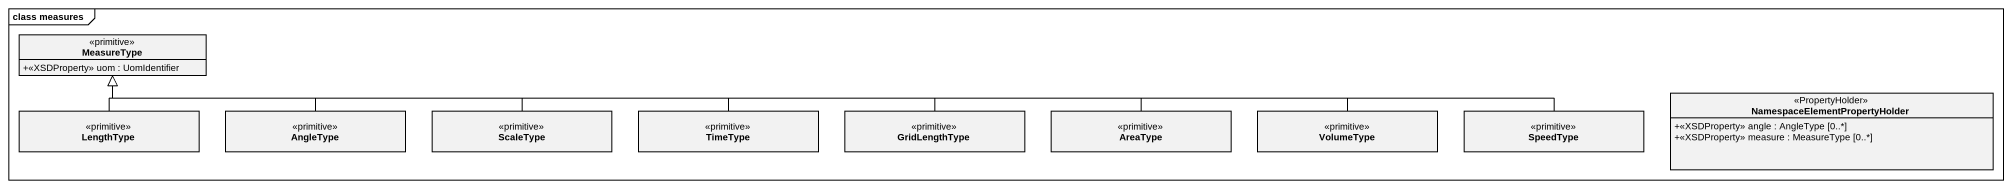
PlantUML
@startuml
mainframe class measures
hide circle
hide empty members
skinparam classAttributeIconSize 0
class MeasureType <<primitive>> {
  +<<XSDProperty>> uom : UomIdentifier
}
class LengthType <<primitive>>
class AngleType <<primitive>>
class ScaleType <<primitive>>
class TimeType <<primitive>>
class GridLengthType <<primitive>>
class AreaType <<primitive>>
class VolumeType <<primitive>>
class SpeedType <<primitive>>
class "NamespaceElementPropertyHolder" as NamespaceElementPropertyHold <<PropertyHolder>> {
  +<<XSDProperty>> angle : AngleType [0..*]
  +<<XSDProperty>> measure : MeasureType [0..*]
}
LengthType -up-|> MeasureType
AngleType -left-|> MeasureType
ScaleType -left-|> MeasureType
TimeType -left-|> MeasureType
GridLengthType -left-|> MeasureType
AreaType -left-|> MeasureType
VolumeType -left-|> MeasureType
SpeedType -left-|> MeasureType
@enduml
